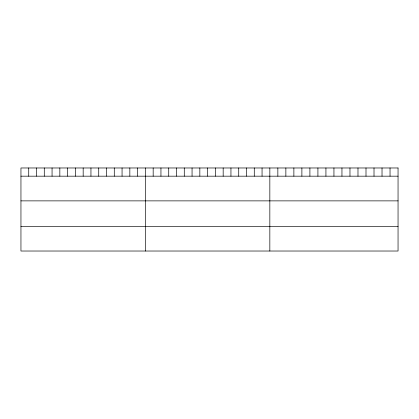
<?xml version="1.0" encoding="UTF-8"?>
<svg xmlns="http://www.w3.org/2000/svg" width="419" height="419" viewBox="0 0 419 419"><rect width="100%" height="100%" fill="white"/><g stroke="black" fill="none" stroke-linecap="round" stroke-linejoin="round"><path stroke-width="0.63" d="M20.95 176.174L398.05 176.174M20.95 200.874L398.05 200.874M20.95 226.323L398.05 226.323M390.037 167.977L390.037 176.174M382.023 167.977L382.023 176.174M374.01 167.977L374.01 176.174M365.997 167.977L365.997 176.174M357.983 167.977L357.983 176.174M349.97 167.977L349.97 176.174M341.956 167.977L341.956 176.174M333.943 167.977L333.943 176.174M325.93 167.977L325.93 176.174M317.916 167.977L317.916 176.174M309.903 167.977L309.903 176.174M301.889 167.977L301.889 176.174M293.876 167.977L293.876 176.174M285.863 167.977L285.863 176.174M277.849 167.977L277.849 176.174M269.836 167.977L269.836 251.023M262.058 167.977L262.058 176.174M254.281 167.977L254.281 176.174M246.503 167.977L246.503 176.174M238.725 167.977L238.725 176.174M230.948 167.977L230.948 176.174M223.17 167.977L223.17 176.174M215.392 167.977L215.392 176.174M207.615 167.977L207.615 176.174M199.837 167.977L199.837 176.174M192.059 167.977L192.059 176.174M184.281 167.977L184.281 176.174M176.504 167.977L176.504 176.174M168.726 167.977L168.726 176.174M160.948 167.977L160.948 176.174M153.171 167.977L153.171 176.174M145.393 167.977L145.393 251.023M137.615 167.977L137.615 176.174M129.838 167.977L129.838 176.174M122.06 167.977L122.06 176.174M114.282 167.977L114.282 176.174M106.505 167.977L106.505 176.174M98.727 167.977L98.727 176.174M90.949 167.977L90.949 176.174M83.172 167.977L83.172 176.174M75.394 167.977L75.394 176.174M67.616 167.977L67.616 176.174M59.838 167.977L59.838 176.174M52.061 167.977L52.061 176.174M44.283 167.977L44.283 176.174M36.505 167.977L36.505 176.174M28.728 167.977L28.728 176.174M398.05 167.977L20.95 167.977L20.95 251.023L398.05 251.023L398.05 167.977"/></g></svg>
